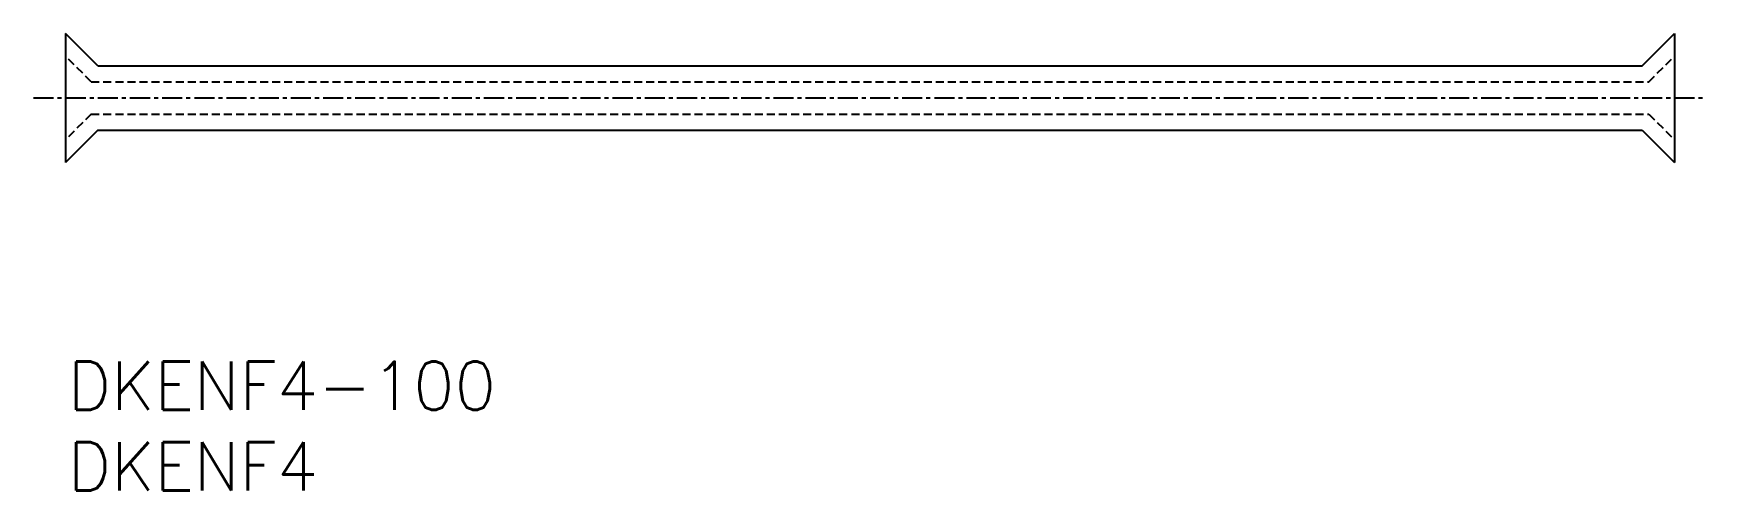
# Model space of a CAD drawing. Extents: x 96 to 200, y 81 to 109.
import ezdxf
from ezdxf.enums import TextEntityAlignment as Align

# ---------------------------------------------------------------- set-up
doc = ezdxf.new("R2010")
doc.units = 0
doc.linetypes.add('CENTER', pattern=[2, 1.25, -0.25, 0.25, -0.25])
doc.linetypes.add('DASHED', pattern=[0.75, 0.5, -0.25])
doc.layers.get('0').update_dxf_attribs({"linetype": 'CONTINUOUS'})
doc.layers.add('CENTER', color=1, linetype='CENTER')
doc.styles.get("Standard").update_dxf_attribs({"font": 'txt.shx', "bigfont": 'extfont.shx'})

msp = doc.modelspace()

# ---------------------------------------------------------------- linework, layer by layer
at = {"color": 7, "linetype": 'CONTINUOUS'}
for p, q in [((98.5, 109), (98.5, 101)), ((100.5, 107), (98.5, 109)), ((196.5, 107), (198.5, 109)), ((198.5, 109), (198.5, 101)), ((100.5, 107), (196.5, 107)), ((100.5, 103), (98.5, 101)), ((100.5, 103), (196.5, 103)), ((196.5, 103), (198.5, 101))]:
    msp.add_line(p, q, dxfattribs=at)
at = {"color": 3, "linetype": 'DASHED'}
for p, q in [((100.09, 106), (98.5, 107.59)), ((196.91, 106), (198.5, 107.59)), ((100.09, 106), (196.91, 106)), ((100.09, 104), (98.5, 102.41)), ((100.09, 104), (196.91, 104)), ((196.91, 104), (198.5, 102.41))]:
    msp.add_line(p, q, dxfattribs=at)
at = {"layer": 'CENTER', "color": 1, "linetype": 'CENTER'}
msp.add_line((96.5, 105), (200.5, 105), dxfattribs=at)

# ---------------------------------------------------------------- texts
at = {"color": 7, "linetype": 'CONTINUOUS'}
for s, p in [('DKENF4-100', (98.63, 87.13)), ('DKENF4', (98.63, 82.13))]:
    msp.add_text(s, height=3, dxfattribs=at).set_placement(p, align=Align.MIDDLE_LEFT)

doc.saveas('drawing.dxf')
